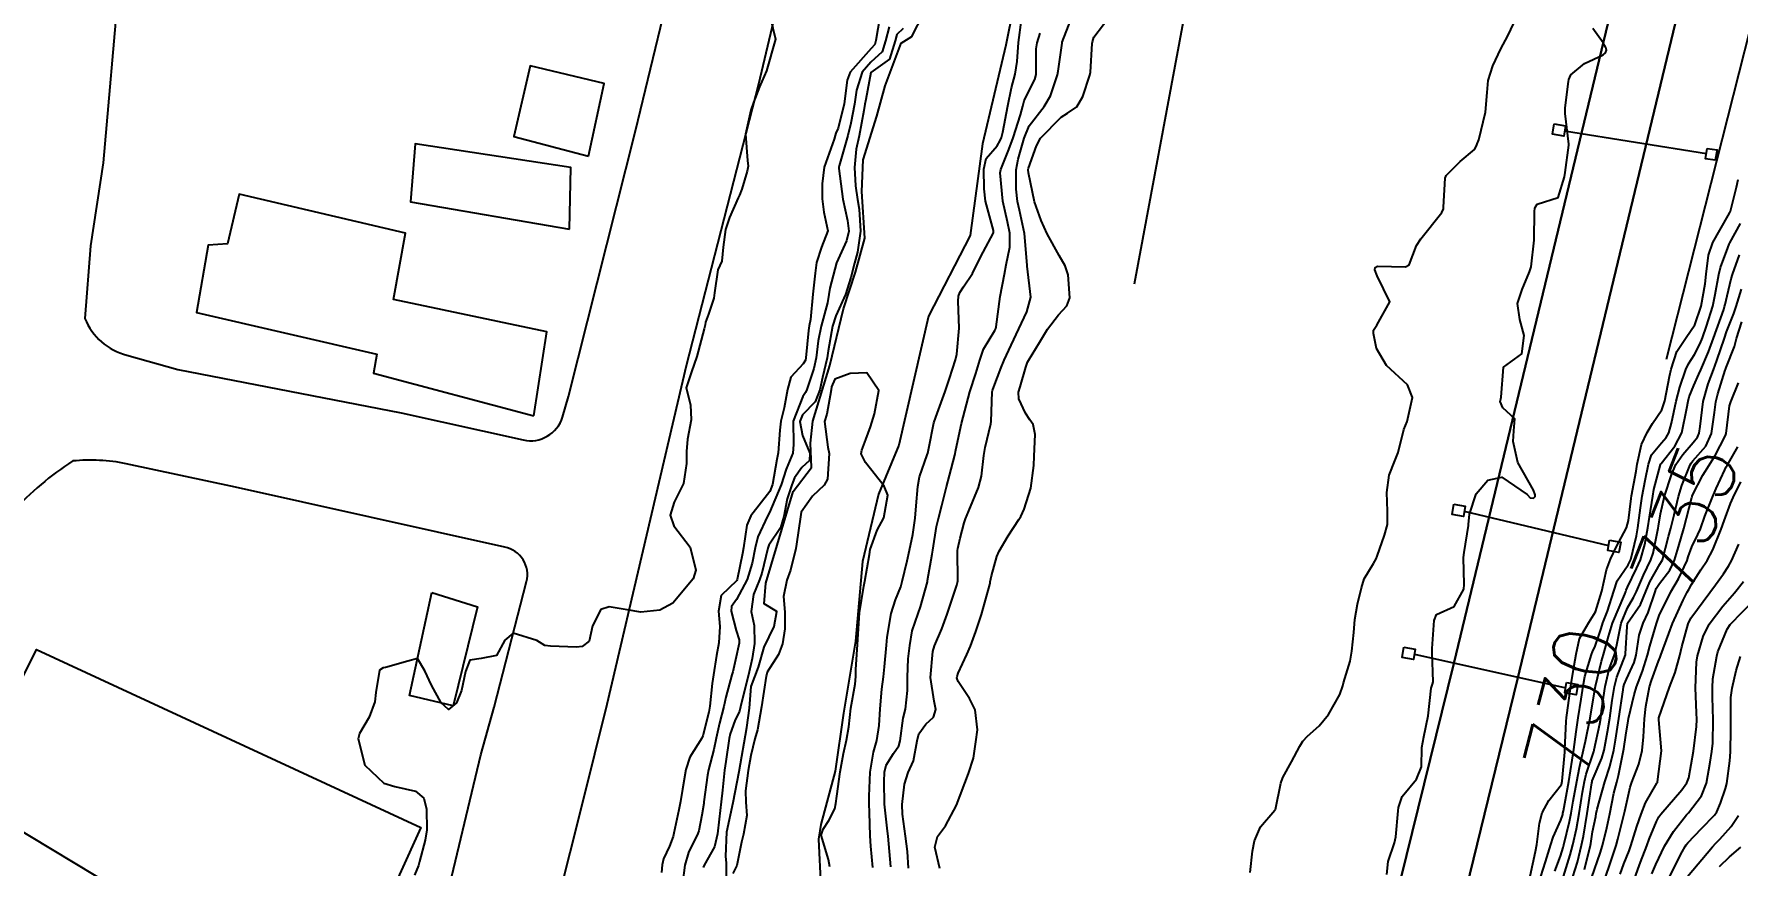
# Model space of a CAD drawing. Header units: metres. Extents: x 318500 to 325275, y 7408834 to 7428799.
# Drawn here: x 323416.3 to 323523.4, y 7419490.6 to 7419542.9 of the extents above; entities that cross this region are included whole.
import ezdxf
from ezdxf.enums import TextEntityAlignment as Align

# ---------------------------------------------------------------- set-up
doc = ezdxf.new("R2010")
doc.units = ezdxf.units.M
doc.header["$MEASUREMENT"] = 0
for name, color, linetype in [('Cotas', 45, 'Continuous'), ('Curvas de Nivel 1m', 11, 'Continuous'), ('Curvas de Nivel 5m', 15, 'Continuous'), ('Divisas', 45, 'Continuous'), ('Edificações', 30, 'Continuous'), ('Hidrografia', 140, 'Continuous'), ('Linha Férrea', 20, 'Continuous'), ('Pórticos', 45, 'Continuous'), ('Vias Primárias', 230, 'Continuous')]:
    doc.layers.add(name, color=color, linetype=linetype)
doc.styles.add('Style-STANDARD', font='STANDARD.shx')

msp = doc.modelspace()

# ---------------------------------------------------------------- linework, layer by layer
at = {"layer": 'Curvas de Nivel 1m', "flags": 128}
for points, elevation in [([(323462.42, 7419544.55), (323462.91, 7419542.54), (323462.34, 7419540.55), (323461.89, 7419539.54), (323461.51, 7419538.56), (323461.34, 7419538.08), (323461.02, 7419536.57), (323461.15, 7419534.91), (323461.18, 7419534.56), (323461.13, 7419534.24), (323460.79, 7419533.12), (323460.63, 7419532.73), (323460.55, 7419532.57), (323460, 7419531.34), (323459.75, 7419530.58), (323459.62, 7419529.46), (323459.52, 7419528.58), (323459.27, 7419528.04), (323459.06, 7419526.59), (323459.03, 7419526.26), (323458.68, 7419525.25), (323458.5, 7419524.76), (323458.47, 7419524.59), (323458.41, 7419524.33), (323457.96, 7419522.6), (323457.62, 7419521.62), (323457.29, 7419520.61), (323457.55, 7419519.55), (323457.59, 7419518.61), (323457.36, 7419517.39), (323457.3, 7419516.61), (323457.31, 7419515.86), (323457.12, 7419514.61), (323456.53, 7419513.42), (323456.28, 7419512.62), (323456.51, 7419511.94), (323457.54, 7419510.6), (323457.9, 7419509.16), (323457.72, 7419508.6), (323456.44, 7419507.07), (323455.64, 7419506.63), (323454.44, 7419506.51), (323453.57, 7419506.66), (323452.44, 7419506.84), (323451.93, 7419506.68), (323451.4, 7419505.66), (323451.18, 7419504.69), (323450.75, 7419504.35), (323450.4, 7419504.31), (323448.75, 7419504.38), (323448.41, 7419504.41), (323447.89, 7419504.74), (323446.41, 7419505.2), (323445.89, 7419504.76), (323445.37, 7419503.79), (323444.39, 7419503.6), (323443.69, 7419503.49), (323443.41, 7419502.79), (323443.16, 7419501.59), (323442.85, 7419500.8), (323442.35, 7419500.38), (323441.89, 7419500.81), (323441.27, 7419501.92), (323440.85, 7419502.83), (323440.39, 7419503.59), (323439.8, 7419503.43), (323438.38, 7419503.04), (323438.24, 7419503.01), (323438.02, 7419502.87), (323437.77, 7419501.46), (323437.72, 7419500.87), (323437.37, 7419499.9), (323436.76, 7419498.88), (323436.67, 7419498.54), (323437.08, 7419496.88), (323438.28, 7419495.75), (323438.97, 7419495.54), (323440.28, 7419495.25), (323440.8, 7419494.82), (323440.96, 7419494.13), (323440.98, 7419492.82), (323440.88, 7419492.18), (323440.53, 7419490.83), (323440.46, 7419490.58), (323440.21, 7419489.97)], 727), ([(323469.45, 7419543.94), (323469.21, 7419542.46), (323469.14, 7419542.22), (323468.91, 7419541.97), (323467.6, 7419540.48), (323467.4, 7419539.97), (323467.21, 7419538.48), (323466.84, 7419536.95), (323466.69, 7419536.63), (323466.65, 7419536.49), (323466.58, 7419536.25), (323465.97, 7419534.5), (323465.84, 7419533.45), (323465.83, 7419532.5), (323465.94, 7419531.67), (323466.2, 7419530.5), (323465.79, 7419529.46), (323465.48, 7419528.51), (323465.39, 7419527.84), (323465.25, 7419526.51), (323465.1, 7419524.92), (323465.02, 7419524.51), (323464.97, 7419524.22), (323464.81, 7419522.51), (323464.78, 7419522.37), (323464.64, 7419522.12), (323463.87, 7419521.29), (323463.66, 7419520.52), (323463.45, 7419519.37), (323463.23, 7419518.53), (323463.17, 7419517.96), (323463.07, 7419516.53), (323462.99, 7419516.11), (323462.71, 7419514.54), (323462.54, 7419514.09), (323461.34, 7419512.56), (323461.09, 7419511.99), (323460.89, 7419510.56), (323460.83, 7419510.21), (323460.5, 7419508.57), (323460.46, 7419508.5), (323459.48, 7419507.55), (323459.31, 7419506.58), (323459.4, 7419505.6), (323459.34, 7419504.58), (323459.19, 7419503.79), (323459, 7419502.58), (323458.93, 7419502.03), (323458.78, 7419500.59), (323458.72, 7419500.22), (323458.33, 7419498.73), (323458.29, 7419498.63), (323458.27, 7419498.59), (323457.52, 7419497.39), (323457.27, 7419496.61), (323457.06, 7419495.38), (323456.92, 7419494.61), (323456.82, 7419494.07), (323456.52, 7419492.62), (323456.46, 7419492.41), (323456.24, 7419491.79), (323455.86, 7419491), (323455.77, 7419490.63), (323455.73, 7419490.14)], 726), ([(323469.01, 7419490.45), (323468.89, 7419491.8), (323468.85, 7419492.45), (323468.81, 7419493.91), (323468.78, 7419494.45), (323468.78, 7419494.94), (323468.86, 7419496.45), (323469.06, 7419497.7), (323469.27, 7419498.45), (323469.41, 7419499.38), (323469.47, 7419500.44), (323469.59, 7419501.66), (323469.68, 7419502.44), (323469.75, 7419503.08), (323469.88, 7419504.44), (323469.92, 7419504.93), (323470.17, 7419506.43), (323470.45, 7419507.28), (323470.77, 7419508.11), (323470.86, 7419508.43), (323471.17, 7419509.74), (323471.32, 7419510.42), (323471.54, 7419511.39), (323471.69, 7419512.42), (323471.75, 7419513.19), (323471.85, 7419514.42), (323471.95, 7419515.02), (323472.44, 7419516.41), (323472.47, 7419516.51), (323472.58, 7419517.03), (323472.81, 7419518.2), (323472.85, 7419518.41), (323472.98, 7419518.78), (323473.57, 7419520.4), (323473.83, 7419521.2), (323474.22, 7419522.39), (323474.3, 7419522.74), (323474.45, 7419524.38), (323474.38, 7419526.07), (323474.4, 7419526.38), (323474.48, 7419526.61), (323474.71, 7419526.97), (323475.28, 7419527.81), (323475.56, 7419528.37), (323475.95, 7419529.16), (323476.61, 7419530.36), (323476.61, 7419530.51), (323476.11, 7419532.37), (323476.02, 7419533.14), (323475.99, 7419534.37), (323476.14, 7419535.05), (323476.83, 7419535.85), (323477.03, 7419536.17), (323477.1, 7419536.36), (323477.19, 7419536.7), (323477.5, 7419538.35), (323477.74, 7419539.48), (323477.97, 7419540.34), (323478.09, 7419541.15), (323478.17, 7419542.34), (323478.36, 7419543.77)], 724), ([(323471.27, 7419490.42), (323471.19, 7419491.47), (323471.08, 7419492.42), (323470.89, 7419493.81), (323470.87, 7419494.42), (323471.01, 7419495.7), (323471.25, 7419496.42), (323471.57, 7419497.16), (323471.8, 7419498.42), (323471.9, 7419498.85), (323472.35, 7419499.46), (323472.84, 7419499.91), (323472.97, 7419500.4), (323472.88, 7419500.92), (323472.65, 7419502.41), (323472.78, 7419504.03), (323472.89, 7419504.4), (323473.35, 7419505.47), (323473.7, 7419506.39), (323474.3, 7419508.22), (323474.34, 7419508.38), (323474.36, 7419508.49), (323474.35, 7419510.38), (323474.36, 7419510.52), (323474.5, 7419511.17), (323474.76, 7419512.13), (323474.84, 7419512.38), (323475.05, 7419512.89), (323475.66, 7419514.36), (323475.84, 7419515.07), (323475.99, 7419516.37), (323476.07, 7419516.87), (323476.44, 7419518.36), (323476.45, 7419518.51), (323476.52, 7419520.36), (323476.54, 7419520.45), (323476.62, 7419520.68), (323477.09, 7419521.9), (323477.27, 7419522.35), (323477.71, 7419523.3), (323478.2, 7419524.34), (323478.69, 7419525.39), (323478.96, 7419526.33), (323478.73, 7419528.27), (323478.72, 7419528.33), (323478.56, 7419530.33), (323478.23, 7419531.79), (323478.11, 7419532.34), (323478.02, 7419533.12), (323478.02, 7419534.34), (323478.15, 7419535.01), (323478.53, 7419536.33), (323478.85, 7419537.09), (323479.78, 7419538.32), (323480.19, 7419538.99), (323480.62, 7419540.3), (323480.66, 7419540.54), (323480.91, 7419542.3), (323480.92, 7419542.35), (323481.46, 7419543.77)], 726), ([(323473.23, 7419490.39), (323472.91, 7419491.73), (323473.09, 7419492.4), (323473.58, 7419493.07), (323474.28, 7419494.38), (323475.04, 7419496.37), (323475.34, 7419497.34), (323475.5, 7419498.36), (323475.59, 7419499.11), (323475.46, 7419500.36), (323475.09, 7419501.09), (323474.38, 7419502.16), (323474.31, 7419502.31), (323474.3, 7419502.38), (323474.31, 7419502.46), (323474.38, 7419502.67), (323474.93, 7419503.85), (323475.15, 7419504.37), (323475.49, 7419505.29), (323475.84, 7419506.36), (323476.37, 7419508.26), (323476.39, 7419508.35), (323476.4, 7419508.41), (323476.47, 7419508.8), (323476.81, 7419510.02), (323476.95, 7419510.35), (323477.52, 7419511.32), (323478.2, 7419512.33), (323478.32, 7419512.53), (323478.53, 7419512.99), (323478.96, 7419514.32), (323479.14, 7419515.74), (323479.17, 7419516.32), (323479.23, 7419517.68), (323479.09, 7419518.32), (323478.89, 7419518.61), (323478.61, 7419519.02), (323478.2, 7419519.92), (323478.18, 7419520.34), (323478.27, 7419520.69), (323478.64, 7419521.92), (323478.75, 7419522.23), (323478.8, 7419522.33), (323479.5, 7419523.48), (323480, 7419524.31), (323480.69, 7419525.21), (323481.21, 7419525.78), (323481.4, 7419526.29), (323481.3, 7419527.72), (323481.11, 7419528.3), (323480.74, 7419528.94), (323479.97, 7419530.31), (323479.59, 7419531.14), (323479.19, 7419532.32), (323478.81, 7419534.14), (323478.79, 7419534.33), (323478.79, 7419534.35), (323478.81, 7419534.43), (323479.31, 7419535.85), (323479.55, 7419536.32), (323480.85, 7419537.65), (323481.26, 7419537.89), (323481.84, 7419538.29), (323482.22, 7419538.94), (323482.66, 7419540.28), (323482.7, 7419540.48), (323482.81, 7419542.28), (323482.82, 7419542.38), (323482.92, 7419542.67), (323484.12, 7419544.26)], 727), ([(323492.73, 7419490.13), (323492.89, 7419491.48), (323493, 7419492.13), (323493.38, 7419493.01), (323494.28, 7419494.06), (323494.31, 7419494.08), (323494.32, 7419494.11), (323494.66, 7419495.75), (323494.79, 7419496.11), (323495.33, 7419497.09), (323495.86, 7419498.09), (323496.04, 7419498.39), (323496.34, 7419498.71), (323497.07, 7419499.36), (323497.67, 7419500.07), (323498.37, 7419501.33), (323498.56, 7419501.88), (323498.61, 7419502.06), (323499.03, 7419503.42), (323499.13, 7419504.05), (323499.25, 7419505.23), (323499.32, 7419506.05), (323499.48, 7419507.02), (323499.74, 7419508.05), (323499.91, 7419508.6), (323500.48, 7419509.58), (323500.65, 7419509.87), (323500.72, 7419510.04), (323501.18, 7419511.36), (323501.36, 7419512.03), (323501.37, 7419512.87), (323501.32, 7419514.03), (323501.47, 7419515.12), (323501.84, 7419516.02), (323502.03, 7419516.56), (323502.39, 7419518.01), (323502.6, 7419518.5), (323502.95, 7419520.01), (323502.63, 7419520.81), (323501.31, 7419522.03), (323500.67, 7419523.09), (323500.48, 7419524.04), (323500.49, 7419524.24), (323500.69, 7419524.56), (323501.51, 7419526.03), (323500.72, 7419527.67), (323500.57, 7419528.04), (323500.59, 7419528.19), (323500.73, 7419528.28), (323502.51, 7419528.24), (323502.74, 7419528.35), (323503.19, 7419529.57), (323503.46, 7419530), (323504.78, 7419531.64), (323504.88, 7419531.88), (323504.89, 7419531.98), (323504.99, 7419533.8), (323505.05, 7419533.98), (323505.94, 7419534.85), (323506.83, 7419535.61), (323506.97, 7419535.83), (323507.01, 7419535.96), (323507.1, 7419536.21), (323507.52, 7419537.95), (323507.64, 7419539.19), (323507.7, 7419539.95), (323507.98, 7419540.87), (323508.49, 7419541.94), (323508.93, 7419542.75), (323509.48, 7419543.92)], 728), ([(323470.92, 7419543.21), (323470.52, 7419542.84), (323470.42, 7419542.44), (323470.07, 7419541.28), (323468.89, 7419540.46), (323468.57, 7419538.76), (323468.52, 7419538.47), (323468.45, 7419538.07), (323468.15, 7419536.47), (323467.98, 7419535.62), (323467.86, 7419534.47), (323467.93, 7419533.33), (323468.06, 7419532.47), (323468.16, 7419531.86), (323468.25, 7419530.47), (323468.05, 7419529.16), (323467.86, 7419528.47), (323467.64, 7419527.55), (323467.31, 7419526.48), (323466.69, 7419525.15), (323466.48, 7419524.49), (323466.21, 7419522.94), (323466.14, 7419522.5), (323465.86, 7419521.27), (323465.68, 7419520.5), (323465.39, 7419519.73), (323464.6, 7419518.93), (323464.44, 7419518.51), (323464.59, 7419517.63), (323465.05, 7419516.51), (323465.03, 7419516.04), (323464.56, 7419515.62), (323464.09, 7419514.97), (323463.92, 7419514.52), (323463.64, 7419513.63), (323463.42, 7419512.53), (323463.22, 7419511.81), (323462.49, 7419510.72), (323462.43, 7419510.61), (323462.41, 7419510.54), (323462.04, 7419508.97), (323461.9, 7419508.55), (323461.51, 7419507.62), (323461.38, 7419506.56), (323461.55, 7419505.68), (323461.58, 7419504.55), (323461.44, 7419503.6), (323461.21, 7419502.56), (323460.8, 7419501), (323460.7, 7419500.56), (323460.63, 7419500.29), (323460.35, 7419499.67), (323460.05, 7419498.86), (323459.99, 7419498.57), (323459.77, 7419497.12), (323459.69, 7419496.58), (323459.56, 7419495.31), (323459.49, 7419494.58), (323459.36, 7419493.49), (323459.26, 7419492.58), (323459.07, 7419491.75), (323458.42, 7419490.59), (323458.35, 7419490.45)], 724), ([(323501.33, 7419490.02), (323501.42, 7419490.83), (323501.81, 7419492.01), (323501.89, 7419492.38), (323502.04, 7419494.01), (323502.06, 7419494.23), (323502.29, 7419494.91), (323503.19, 7419496), (323503.51, 7419496.79), (323503.53, 7419497.99), (323503.65, 7419498.68), (323503.92, 7419499.99), (323504.12, 7419501.73), (323504.2, 7419501.98), (323504.23, 7419502.13), (323504.17, 7419503.98), (323504.17, 7419504.23), (323504.3, 7419505.98), (323504.44, 7419506.37), (323505.56, 7419506.86), (323506.16, 7419507.96), (323506.18, 7419508.25), (323506.15, 7419509.96), (323506.19, 7419510.27), (323506.46, 7419511.96), (323506.46, 7419512.02), (323506.53, 7419512.68), (323506.94, 7419513.95), (323507.67, 7419514.82), (323508.56, 7419515.01), (323510.14, 7419513.91), (323510.34, 7419513.7), (323510.54, 7419513.68), (323510.66, 7419513.78), (323510.66, 7419513.9), (323510.54, 7419514.18), (323509.57, 7419515.92), (323509.26, 7419517.25), (323509.31, 7419517.92), (323509.37, 7419518.68), (323508.61, 7419519.37), (323508.45, 7419519.77), (323508.5, 7419519.93), (323508.52, 7419520.03), (323508.65, 7419521.93), (323509.81, 7419522.76), (323509.96, 7419523.91), (323509.68, 7419524.91), (323509.55, 7419525.92), (323509.83, 7419526.8), (323510.3, 7419527.91), (323510.4, 7419528.24), (323510.58, 7419529.9), (323510.61, 7419531.73), (323510.64, 7419531.9), (323510.67, 7419532.01), (323510.78, 7419532.18), (323512.1, 7419532.58), (323512.5, 7419533.88), (323512.54, 7419534.16), (323512.77, 7419535.88), (323512.77, 7419535.95), (323512.53, 7419537.88), (323512.53, 7419538.22), (323512.74, 7419539.88), (323512.76, 7419540.01), (323512.9, 7419540.31), (323513.75, 7419541.02), (323514.92, 7419541.56), (323515.08, 7419541.68), (323515.13, 7419541.85), (323515.1, 7419542.02), (323514.92, 7419542.31), (323514.28, 7419543.21)], 729), ([(323511.01, 7419489.89), (323511.3, 7419490.82), (323511.63, 7419491.89), (323511.78, 7419492.36), (323512.27, 7419493.44), (323512.38, 7419493.78), (323512.4, 7419493.88), (323512.43, 7419494.02), (323512.77, 7419495.87), (323512.98, 7419497.21), (323513.08, 7419497.87), (323513.22, 7419498.99), (323513.36, 7419499.87), (323513.55, 7419501.04), (323513.66, 7419501.86), (323513.78, 7419502.47), (323514.19, 7419503.85), (323514.25, 7419504.01), (323514.42, 7419504.38), (323514.8, 7419505.48), (323514.91, 7419505.84), (323515.19, 7419506.58), (323515.59, 7419507.83), (323515.81, 7419508.49), (323516.49, 7419509.49), (323516.61, 7419509.7), (323516.66, 7419509.82), (323517.02, 7419511.31), (323517.11, 7419511.81), (323517.27, 7419513.08), (323517.37, 7419513.81), (323517.56, 7419514.8), (323517.77, 7419515.81), (323517.97, 7419516.41), (323518.59, 7419517.17), (323518.89, 7419517.5), (323519.06, 7419517.79), (323519.21, 7419518.4), (323519.51, 7419519.79), (323519.75, 7419520.67), (323520.13, 7419521.78), (323520.29, 7419522.14), (323520.66, 7419522.71), (323521.03, 7419523.4), (323521.17, 7419523.76), (323521.43, 7419524.5), (323521.81, 7419525.75), (323521.97, 7419526.49), (323522.2, 7419527.75), (323522.3, 7419528.18), (323522.76, 7419529.42), (323522.85, 7419529.65), (323522.88, 7419529.74), (323523.55, 7419530.96)], 731), ([(323511.89, 7419490.22), (323512.24, 7419491.17), (323512.42, 7419491.71), (323512.46, 7419491.88), (323512.81, 7419493.34), (323512.91, 7419493.87), (323513.04, 7419494.62), (323513.26, 7419495.87), (323513.43, 7419496.75), (323513.69, 7419497.86), (323513.81, 7419498.39), (323514.1, 7419499.85), (323514.38, 7419501.51), (323514.44, 7419501.85), (323514.82, 7419503.43), (323514.95, 7419503.84), (323515.27, 7419504.99), (323515.52, 7419505.83), (323516.29, 7419507.65), (323516.35, 7419507.82), (323516.38, 7419507.9), (323516.46, 7419508.08), (323517.03, 7419509.26), (323517.27, 7419509.81), (323517.54, 7419510.77), (323517.74, 7419511.81), (323517.84, 7419512.49), (323518.04, 7419513.81), (323518.12, 7419514.23), (323518.53, 7419515.8), (323518.54, 7419515.83), (323518.57, 7419515.87), (323519.42, 7419516.96), (323519.88, 7419517.78), (323520.19, 7419519.35), (323520.26, 7419519.78), (323520.34, 7419520.06), (323520.63, 7419520.76), (323520.94, 7419521.47), (323521.06, 7419521.76), (323521.54, 7419522.88), (323521.87, 7419523.75), (323522.5, 7419525.54), (323522.56, 7419525.74), (323522.59, 7419525.86), (323522.71, 7419526.4), (323522.98, 7419527.48), (323523.05, 7419527.74), (323523.5, 7419528.98)], 732), ([(323512.43, 7419489.88), (323512.86, 7419491.25), (323513.02, 7419491.87), (323513.24, 7419492.89), (323513.41, 7419493.86), (323513.63, 7419495.2), (323513.75, 7419495.86), (323513.85, 7419496.32), (323514.33, 7419497.75), (323514.35, 7419497.83), (323514.36, 7419497.85), (323514.71, 7419499.49), (323514.77, 7419499.84), (323514.83, 7419500.31), (323515.05, 7419501.84), (323515.31, 7419502.92), (323515.63, 7419503.83), (323515.79, 7419504.46), (323516.05, 7419505.83), (323516.45, 7419506.79), (323516.83, 7419507.44), (323517.01, 7419507.81), (323517.45, 7419508.83), (323517.92, 7419509.81), (323518.07, 7419510.23), (323518.38, 7419511.8), (323518.4, 7419511.92), (323518.53, 7419512.69), (323518.78, 7419513.8), (323519.21, 7419515.14), (323519.5, 7419515.79), (323519.94, 7419516.42), (323520.59, 7419517.19), (323520.85, 7419517.51), (323520.96, 7419517.76), (323521.02, 7419518.18), (323521.21, 7419519.76), (323521.53, 7419520.87), (323521.85, 7419521.75), (323522.06, 7419522.34), (323522.55, 7419523.74), (323522.68, 7419524.14), (323523.13, 7419525.3), (323523.29, 7419525.73), (323523.62, 7419526.83)], 733), ([(323513.01, 7419489.87), (323513.31, 7419490.79), (323513.57, 7419491.86), (323513.69, 7419492.43), (323513.92, 7419493.86), (323514.22, 7419495.77), (323514.23, 7419495.85), (323514.24, 7419495.91), (323514.3, 7419496.06), (323514.84, 7419497.33), (323514.99, 7419497.84), (323515.2, 7419498.98), (323515.34, 7419499.84), (323515.5, 7419500.96), (323515.63, 7419501.83), (323515.79, 7419502.43), (323516.32, 7419503.82), (323516.33, 7419503.9), (323516.44, 7419505.62), (323516.45, 7419505.81), (323517.27, 7419507), (323517.61, 7419507.81), (323517.86, 7419508.41), (323518.49, 7419509.52), (323518.6, 7419509.69), (323518.65, 7419509.8), (323519.03, 7419511.28), (323519.17, 7419511.79), (323519.38, 7419512.64), (323519.65, 7419513.78), (323519.86, 7419514.47), (323520.39, 7419515.77), (323520.46, 7419515.89), (323520.57, 7419516.02), (323521.38, 7419516.96), (323521.73, 7419517.75), (323521.92, 7419519.06), (323522.01, 7419519.75), (323522.14, 7419520.24), (323522.59, 7419521.74), (323522.61, 7419521.78), (323522.65, 7419521.89), (323523.18, 7419523.23), (323523.3, 7419523.73), (323523.64, 7419524.78)], 734), ([(323466.32, 7419490.49), (323466.23, 7419490.96), (323465.77, 7419492.49), (323465.89, 7419492.86), (323466.26, 7419493.4), (323466.62, 7419494.14), (323466.69, 7419494.48), (323466.76, 7419494.95), (323466.96, 7419496.48), (323467.17, 7419497.63), (323467.37, 7419498.47), (323467.5, 7419499.31), (323467.64, 7419500.47), (323467.9, 7419501.99), (323467.95, 7419502.47), (323467.94, 7419502.91), (323468.06, 7419504.47), (323468.08, 7419504.8), (323468.18, 7419506.46), (323468.46, 7419508.14), (323468.51, 7419508.46), (323468.8, 7419510.14), (323468.86, 7419510.45), (323469.3, 7419511.66), (323469.7, 7419512.44), (323469.96, 7419513.87), (323469.74, 7419514.44), (323468.56, 7419515.92), (323468.29, 7419516.46), (323468.32, 7419516.71), (323468.58, 7419517.38), (323468.88, 7419518.17), (323468.95, 7419518.45), (323469.13, 7419518.98), (323469.39, 7419520.45), (323468.64, 7419521.56), (323467.59, 7419521.53), (323466.63, 7419521.16), (323466.43, 7419520.68), (323466.4, 7419520.49), (323466.13, 7419518.97), (323465.99, 7419518.5), (323466.19, 7419516.88), (323466.27, 7419516.49), (323466.16, 7419514.88), (323465.97, 7419514.5), (323465.22, 7419513.81), (323464.52, 7419512.81), (323464.48, 7419512.51), (323464.22, 7419510.79), (323464.17, 7419510.51), (323463.84, 7419509.15), (323463.61, 7419508.52), (323463.41, 7419507.49), (323463.48, 7419506.52), (323463.48, 7419505.47), (323463.35, 7419504.53), (323463.08, 7419503.84), (323462.38, 7419502.73), (323462.33, 7419502.54), (323462.32, 7419502.49), (323462.02, 7419500.55), (323461.76, 7419499.12), (323461.61, 7419498.55), (323461.36, 7419497.5), (323461.18, 7419496.56), (323461.01, 7419495.28), (323461.04, 7419494.56), (323461.1, 7419493.73), (323460.88, 7419492.56), (323460.77, 7419492.04), (323460.47, 7419490.57), (323460.21, 7419490.07)], 723), ([(323514.22, 7419489.85), (323514.74, 7419491.35), (323514.89, 7419491.84), (323515.16, 7419492.94), (323515.35, 7419493.83), (323515.6, 7419495.13), (323515.78, 7419495.83), (323515.89, 7419496.24), (323516.21, 7419497.82), (323516.23, 7419497.92), (323516.34, 7419498.78), (323516.5, 7419499.68), (323516.52, 7419499.82), (323516.88, 7419501.31), (323517.03, 7419501.81), (323517.4, 7419502.8), (323517.72, 7419503.81), (323517.85, 7419504.38), (323518.27, 7419505.8), (323518.31, 7419505.93), (323518.45, 7419506.31), (323519.17, 7419507.79), (323519.66, 7419508.6), (323520.2, 7419509.77), (323520.27, 7419510), (323520.5, 7419510.62), (323520.88, 7419511.4), (323521.04, 7419511.76), (323521.32, 7419512.55), (323521.79, 7419513.75), (323522.02, 7419514.28), (323522.57, 7419515.47), (323522.65, 7419515.65), (323522.71, 7419515.74), (323523.4, 7419516.92)], 736), ([(323515.08, 7419489.84), (323515.37, 7419490.7), (323515.74, 7419491.83), (323515.85, 7419492.23), (323516.24, 7419493.82), (323516.28, 7419494), (323516.62, 7419495.5), (323516.73, 7419495.82), (323517.17, 7419496.96), (323517.37, 7419497.81), (323517.47, 7419498.68), (323517.52, 7419499.81), (323517.61, 7419500.57), (323517.84, 7419501.81), (323517.97, 7419502.22), (323518.4, 7419503.44), (323518.51, 7419503.69), (323518.55, 7419503.8), (323519.05, 7419505.17), (323519.28, 7419505.79), (323519.95, 7419507.27), (323520.21, 7419507.77), (323520.3, 7419507.94), (323520.47, 7419508.25), (323521.07, 7419509.17), (323521.46, 7419509.76), (323521.82, 7419510.43), (323522.34, 7419511.74), (323522.53, 7419512.26), (323522.93, 7419513.34), (323523.1, 7419513.73), (323523.58, 7419514.7)], 737), ([(323516, 7419490.04), (323516.23, 7419490.69), (323516.55, 7419491.51), (323516.66, 7419491.82), (323517.05, 7419493.03), (323517.31, 7419493.81), (323517.58, 7419494.52), (323518.3, 7419495.75), (323518.33, 7419495.8), (323518.35, 7419495.85), (323518.6, 7419497.8), (323518.43, 7419499.73), (323518.42, 7419499.8), (323518.43, 7419499.87), (323519.09, 7419501.79), (323519.46, 7419502.72), (323519.74, 7419503.78), (323519.86, 7419504.33), (323520.27, 7419505.77), (323520.44, 7419506.14), (323521.64, 7419507.75), (323521.99, 7419508.23), (323522.48, 7419508.93), (323522.81, 7419509.41), (323523, 7419509.73), (323523.45, 7419510.78)], 738), ([(323516.91, 7419489.81), (323517.27, 7419490.78), (323517.66, 7419491.81), (323517.82, 7419492.24), (323518.27, 7419493.34), (323518.43, 7419493.65), (323518.54, 7419493.8), (323519.87, 7419495.34), (323520.19, 7419495.77), (323520.31, 7419496.1), (323520.61, 7419497.77), (323520.79, 7419499.33), (323520.81, 7419499.76), (323520.79, 7419500.19), (323520.73, 7419501.76), (323520.8, 7419503.37), (323520.86, 7419503.76), (323521.21, 7419504.98), (323521.58, 7419505.75), (323522.45, 7419506.89), (323523.19, 7419507.73), (323523.75, 7419508.45)], 739), ([(323519.05, 7419489.79), (323519.9, 7419491.43), (323520.08, 7419491.77), (323520.14, 7419491.88), (323520.25, 7419492.01), (323521.11, 7419492.91), (323521.92, 7419493.75), (323522.07, 7419493.96), (323522.29, 7419494.49), (323522.62, 7419495.42), (323522.7, 7419495.74), (323522.89, 7419497.17), (323522.93, 7419497.73), (323522.95, 7419499.13), (323522.94, 7419499.73), (323522.96, 7419501.15), (323523.03, 7419501.73), (323523.29, 7419502.84), (323523.55, 7419503.73)], 741), ([(323520.23, 7419489.89), (323521.79, 7419491.75), (323522.01, 7419491.99), (323522.26, 7419492.24), (323522.98, 7419493.03), (323523.44, 7419493.73)], 742), ([(323522.24, 7419490.51), (323522.86, 7419491.12), (323523.58, 7419491.73)], 743)]:
    msp.add_lwpolyline(points, dxfattribs=dict(at, elevation=elevation))
at = {"layer": 'Curvas de Nivel 5m', "flags": 128}
for points, elevation in [([(323470.05, 7419543.33), (323469.82, 7419542.45), (323469.61, 7419541.75), (323468.9, 7419541.11), (323468.34, 7419540.47), (323468, 7419539.35), (323467.86, 7419538.47), (323467.63, 7419537.27), (323467.44, 7419536.48), (323466.9, 7419534.58), (323466.89, 7419534.49), (323466.89, 7419534.41), (323467.13, 7419532.48), (323467.43, 7419531.14), (323467.5, 7419530.48), (323467.37, 7419529.86), (323466.73, 7419528.49), (323466.31, 7419526.89), (323466.25, 7419526.5), (323466.16, 7419525.96), (323465.77, 7419524.5), (323465.59, 7419523.57), (323465.46, 7419522.5), (323465.31, 7419521.83), (323464.88, 7419520.51), (323464.79, 7419520.33), (323464.62, 7419520.07), (323464.01, 7419518.52), (323464.04, 7419517.06), (323463.99, 7419516.52), (323463.58, 7419515.5), (323463.25, 7419514.53), (323462.52, 7419512.78), (323462.39, 7419512.54), (323461.8, 7419511.25), (323461.63, 7419510.55), (323461.44, 7419509.59), (323461.12, 7419508.56), (323460.45, 7419507.31), (323460.14, 7419506.87), (323460.11, 7419506.57), (323460.42, 7419505.35), (323460.61, 7419504.77), (323460.62, 7419504.57), (323460.39, 7419503.52), (323460.21, 7419502.75), (323460.16, 7419502.57), (323459.78, 7419501.16), (323459.65, 7419500.58), (323459.39, 7419499.53), (323459.17, 7419498.58), (323459.02, 7419497.88), (323458.68, 7419496.59), (323458.62, 7419496.26), (323458.4, 7419494.59), (323458.39, 7419494.48), (323458.27, 7419493.74), (323458.08, 7419492.76), (323458.02, 7419492.59), (323457.43, 7419491.4), (323457.21, 7419490.61), (323457.06, 7419489.46)], 725), ([(323470.15, 7419490.5), (323469.99, 7419492.43), (323469.95, 7419492.74), (323469.75, 7419494.44), (323469.73, 7419495.87), (323469.76, 7419496.44), (323469.86, 7419496.88), (323470.32, 7419497.62), (323470.65, 7419498.1), (323470.73, 7419498.43), (323470.92, 7419499.85), (323471.07, 7419500.42), (323471.2, 7419501.59), (323471.19, 7419502.42), (323471.24, 7419503.58), (323471.34, 7419504.42), (323471.5, 7419505.34), (323471.86, 7419506.42), (323472.01, 7419506.85), (323472.45, 7419508.41), (323472.46, 7419508.5), (323472.74, 7419510.15), (323472.78, 7419510.41), (323473.02, 7419511.89), (323473.14, 7419512.4), (323473.35, 7419513.22), (323473.64, 7419514.39), (323473.84, 7419515.1), (323474.17, 7419516.39), (323474.24, 7419516.72), (323474.6, 7419518.38), (323475.02, 7419519.97), (323475.12, 7419520.37), (323475.49, 7419521.52), (323475.75, 7419522.37), (323475.98, 7419523.05), (323476.68, 7419524.22), (323476.73, 7419524.31), (323476.75, 7419524.36), (323476.78, 7419524.46), (323477.03, 7419526.36), (323477.3, 7419527.77), (323477.41, 7419528.35), (323477.62, 7419529.47), (323477.63, 7419530.35), (323477.48, 7419531.06), (323477.2, 7419532.35), (323477.02, 7419534.15), (323477.06, 7419534.36), (323477.57, 7419535.61), (323477.83, 7419536.35), (323478.31, 7419537.79), (323478.45, 7419538.34), (323478.54, 7419538.66), (323478.88, 7419539.41), (323479.2, 7419540.01), (323479.28, 7419540.32), (323479.29, 7419541.95), (323479.34, 7419542.32), (323479.53, 7419542.92)], 725), ([(323510.33, 7419489.9), (323510.68, 7419491.46), (323510.76, 7419491.89), (323510.92, 7419493.24), (323511.1, 7419493.89), (323511.5, 7419494.67), (323512.3, 7419495.68), (323512.35, 7419495.88), (323512.51, 7419497.7), (323512.52, 7419497.88), (323512.6, 7419499.64), (323512.62, 7419499.88), (323512.67, 7419500.19), (323512.9, 7419501.87), (323513.11, 7419503.16), (323513.23, 7419503.87), (323513.44, 7419504.85), (323514.02, 7419505.86), (323514.45, 7419506.54), (323514.84, 7419507.84), (323515.14, 7419509.18), (323515.38, 7419509.84), (323515.74, 7419510.59), (323516.4, 7419511.82), (323516.52, 7419512.27), (323516.69, 7419513.67), (323516.71, 7419513.82), (323517, 7419515.38), (323517.06, 7419515.82), (323517.34, 7419517.06), (323517.69, 7419517.81), (323518.03, 7419518.38), (323518.61, 7419519.24), (323518.8, 7419519.8), (323519.09, 7419521.34), (323519.19, 7419521.79), (323519.55, 7419522.9), (323520.15, 7419523.78), (323520.69, 7419524.58), (323521.08, 7419525.76), (323521.33, 7419527.16), (323521.39, 7419527.76), (323521.54, 7419528.96), (323521.81, 7419529.75), (323522.78, 7419531.46), (323522.88, 7419531.64), (323522.93, 7419531.74), (323523.31, 7419533.23), (323523.41, 7419533.73)], 730), ([(323513.76, 7419490.33), (323514.12, 7419491.85), (323514.14, 7419491.96), (323514.26, 7419492.7), (323514.46, 7419493.67), (323514.49, 7419493.85), (323514.55, 7419494.12), (323515.04, 7419495.84), (323515.35, 7419496.8), (323515.6, 7419497.83), (323515.71, 7419498.46), (323515.91, 7419499.83), (323516.18, 7419501.63), (323516.21, 7419501.82), (323516.25, 7419501.96), (323516.39, 7419502.29), (323516.87, 7419503.35), (323517, 7419503.81), (323517.18, 7419505.06), (323517.43, 7419505.81), (323517.76, 7419506.49), (323518.19, 7419507.8), (323518.26, 7419508), (323518.47, 7419508.31), (323519.11, 7419509.16), (323519.41, 7419509.79), (323519.66, 7419510.63), (323519.99, 7419511.78), (323520.49, 7419513.72), (323520.51, 7419513.77), (323520.51, 7419513.8), (323520.54, 7419513.86), (323521.19, 7419515.13), (323521.58, 7419515.75), (323521.97, 7419516.36), (323522.6, 7419517.59), (323522.64, 7419517.69), (323522.66, 7419517.74), (323522.87, 7419519.49), (323522.94, 7419519.74), (323523.43, 7419520.94)], 735), ([(323517.98, 7419490.05), (323518.24, 7419490.65), (323518.79, 7419491.79), (323519.34, 7419492.71), (323520.16, 7419493.77), (323520.28, 7419493.9), (323521.1, 7419494.96), (323521.42, 7419495.75), (323521.66, 7419497.08), (323521.76, 7419497.75), (323521.81, 7419498.28), (323521.83, 7419499.75), (323521.8, 7419501.17), (323521.79, 7419501.75), (323521.82, 7419502.31), (323522.07, 7419503.75), (323522.14, 7419504.01), (323522.43, 7419504.74), (323522.72, 7419505.45), (323522.9, 7419505.74), (323524.46, 7419507.33)], 740)]:
    msp.add_lwpolyline(points, dxfattribs=dict(at, elevation=elevation))
at = {"layer": 'Divisas'}
for points in [[(323513.83, 7419620.4), (323508.8, 7419611.38), (323494.5, 7419580.18), (323491.6, 7419560.2), (323485.45, 7419527.14)], [(323518.9, 7419522.42), (323524.52, 7419544.56), (323527.6, 7419556.95), (323531.86, 7419555.89), (323534.2, 7419565.98), (323529.39, 7419567.15), (323534.45, 7419586.64), (323539.25, 7419605.62)]]:
    msp.add_lwpolyline(points, dxfattribs=at)
at = {"layer": 'Edificações'}
for points in [[(323451.14, 7419535.2), (323452.13, 7419539.75), (323447.48, 7419540.87), (323446.45, 7419536.42), (323451.14, 7419535.2)], [(323449.96, 7419530.59), (323450.03, 7419534.47), (323440.25, 7419535.96), (323439.95, 7419532.31), (323449.96, 7419530.59)], [(323447.71, 7419518.86), (323448.53, 7419524.15), (323438.9, 7419526.17), (323439.65, 7419530.34), (323429.19, 7419532.8), (323428.45, 7419529.67), (323427.25, 7419529.6), (323426.51, 7419525.35), (323437.85, 7419522.74), (323437.63, 7419521.54), (323447.71, 7419518.86)], [(323441.29, 7419507.74), (323444.18, 7419506.85), (323442.64, 7419500.63), (323439.89, 7419501.28), (323441.29, 7419507.74)], [(323433.69, 7419466.17), (323422.48, 7419474.54), (323428.53, 7419484.87), (323411.84, 7419494.94), (323416.44, 7419504.16), (323440.61, 7419492.96), (323436.68, 7419484.34), (323438.74, 7419483.01), (323437.48, 7419479.21), (323435.8, 7419479.97), (323433.04, 7419474.5), (323435.6, 7419473.66), (323433.69, 7419466.17)]]:
    msp.add_lwpolyline(points, close=True, dxfattribs=at)
at = {"layer": 'Hidrografia'}
for points in [[(323478.31, 7419546.77), (323477.37, 7419542.17), (323475.91, 7419535.96), (323475.14, 7419530.21), (323472.52, 7419525.12), (323470.65, 7419517.01), (323469.38, 7419513.93), (323468.36, 7419509.7), (323467.92, 7419504.69), (323467.18, 7419500.16), (323466.65, 7419496.52), (323465.76, 7419493.16), (323465.6, 7419492.24), (323465.76, 7419489.21)], [(323459.82, 7419489.79), (323459.82, 7419490.75), (323459.78, 7419491.15), (323459.85, 7419492.69), (323460.25, 7419494.54), (323460.61, 7419496.49), (323461.1, 7419499.25), (323461.26, 7419500.48), (323461.38, 7419501.84), (323461.84, 7419503.06), (323462.19, 7419504.32), (323462.81, 7419505.62), (323462.98, 7419506.56), (323462.18, 7419507.03), (323462.29, 7419508.34), (323464.02, 7419514.1), (323465.17, 7419515.62), (323465.11, 7419517.14), (323465.25, 7419518.52), (323466.31, 7419522.02), (323467.17, 7419525.59), (323467.93, 7419527.89), (323468.52, 7419530.03), (323468.32, 7419532.97), (323468.41, 7419534.96), (323469.26, 7419537.7), (323469.79, 7419539.61), (323470.79, 7419542.3), (323471.47, 7419542.71), (323472.2, 7419544.15)]]:
    msp.add_lwpolyline(points, dxfattribs=at)
at = {"layer": 'Linha Férrea'}
for points in [[(323843.71, 7420529.86, -0.339852), (323771.4, 7420065.59), (323704.49, 7420002.47, 0.137972), (323573.12, 7419776.14), (323569.02, 7419760.26, 0.009911), (323565.27, 7419744.04), (323557.57, 7419705.29), (323544.41, 7419647.35), (323509.55, 7419502.3), (323475.42, 7419363.32), (323454.17, 7419264.77, -0.048865), (323374.49, 7419022.07), (323336.22, 7418936.84), (323318.17, 7418898.23), (323303.7, 7418864.83, 0.016709)], [(323303.7, 7418864.83), (323318.17, 7418898.23), (323336.22, 7418936.84), (323374.49, 7419022.07, 0.048865), (323454.17, 7419264.77), (323475.42, 7419363.32), (323509.55, 7419502.3), (323544.41, 7419647.35), (323557.57, 7419705.29), (323565.27, 7419744.04, -0.009911), (323569.02, 7419760.26), (323573.12, 7419776.14, -0.137972), (323704.49, 7420002.47), (323771.4, 7420065.59, 0.339852), (323843.71, 7420529.86, 0.104587)], [(323840.15, 7420527.89, -0.339824), (323768.6, 7420068.54), (323704.14, 7420007.76, 0.140169), (323569.28, 7419777.13), (323565.15, 7419761.39, -0.000234), (323561.23, 7419744.64), (323553.45, 7419705.87), (323540.36, 7419648.04), (323505.53, 7419503.28), (323471.39, 7419364.25), (323450.12, 7419265.65, -0.047372), (323375.49, 7419034.63), (323347.08, 7418970.2), (323316.21, 7418903.38), (323295.96, 7418857.36)], [(323295.96, 7418857.36), (323316.21, 7418903.38), (323347.08, 7418970.2), (323375.49, 7419034.63, 0.047372), (323450.12, 7419265.65), (323471.39, 7419364.25), (323505.53, 7419503.28), (323540.36, 7419648.04), (323553.45, 7419705.87), (323561.23, 7419744.64, 0.000234), (323565.15, 7419761.39), (323569.28, 7419777.13, -0.140169), (323704.14, 7420007.76), (323768.6, 7420068.54, 0.339824), (323840.15, 7420527.89, 0.098634)]]:
    msp.add_lwpolyline(points, format="xyb", dxfattribs=at)
at = {"layer": 'Pórticos'}
for points in [[(323511.85, 7419537.22), (323512.55, 7419537.1), (323512.45, 7419536.45), (323511.74, 7419536.57)], [(323521.46, 7419535.68), (323522.09, 7419535.58), (323521.97, 7419534.93), (323521.36, 7419535.03)], [(323505.54, 7419513.3), (323506.25, 7419513.18), (323506.14, 7419512.53), (323505.43, 7419512.65)], [(323515.32, 7419511.04), (323516.03, 7419510.92), (323515.92, 7419510.27), (323515.22, 7419510.39)], [(323502.4, 7419504.31), (323503.11, 7419504.19), (323503, 7419503.54), (323502.3, 7419503.66)], [(323512.63, 7419502.08), (323513.34, 7419501.96), (323513.23, 7419501.31), (323512.52, 7419501.43)]]:
    msp.add_lwpolyline(points, close=True, dxfattribs=at)
for points in [[(323512.5, 7419536.78), (323521.41, 7419535.36)], [(323506.19, 7419512.86), (323515.27, 7419510.71)], [(323503.06, 7419503.86), (323512.58, 7419501.75)]]:
    msp.add_lwpolyline(points, dxfattribs=at)
at = {"layer": 'Vias Primárias'}
for points in [[(323415.83, 7419583.3), (323419.05, 7419572.75), (323421.03, 7419562.09), (323421.35, 7419557.37), (323421.62, 7419546.02), (323420.65, 7419534.77), (323419.85, 7419529.55), (323419.49, 7419524.99, 0.238184), (323422.13, 7419522.67), (323425.33, 7419521.77), (323439.38, 7419519.04), (323447.04, 7419517.34, 0.392019), (323449.51, 7419518.78), (323449.89, 7419520.08), (323454.11, 7419536.78), (323456.93, 7419548.51), (323462.14, 7419572.41), (323463.2, 7419579.6, 0.075507), (323463.15, 7419593.44, 0), (323461.93, 7419601.3, 0.173993), (323443.83, 7419629.61, 0.279998), (323404.32, 7419640.18, 0.277838)], [(323934.92, 7420316.78, 0), (323936.24, 7420308.85)], [(323715.64, 7420145.55, 0), (323709.04, 7420132.94)], [(323939.28, 7420278.62, 0), (323933.27, 7420270.92)], [(323836.4, 7420021.22), (323839.69, 7420014.55, -0.172492), (323840.74, 7420005.61, 0), (323839.68, 7420001, -0.226003), (323822.5, 7419987.87), (323816.05, 7419986.26), (323809.84, 7419985.76), (323797.86, 7419985.56), (323783.43, 7419986.55), (323778.02, 7419986.1, 0.920221), (323778.02, 7419984.65), (323787.03, 7419982.65), (323805.47, 7419977.44), (323826.97, 7419970.98), (323850.37, 7419962.96), (323868.11, 7419955.75), (323881.53, 7419947.78), (323892.01, 7419939.96), (323903.28, 7419930.64), (323910.89, 7419924.39)], [(323831.09, 7420001.79, 0), (323833.84, 7420008.44, 0.220888)], [(323473.54, 7419677.73, 0.030456), (323468.86, 7419670.46, 0.094594), (323466.91, 7419664.62), (323465.51, 7419654.15, 0.067014), (323465.42, 7419648.69), (323466.23, 7419641.76), (323464.45, 7419641.76), (323466.15, 7419628.67), (323467.87, 7419613.41), (323469.59, 7419599.71), (323470.73, 7419591.15), (323470.14, 7419583.51), (323468.41, 7419570.3), (323465.87, 7419556.82), (323461.83, 7419539.71), (323457.29, 7419522.01), (323452.3, 7419500.7), (323450.74, 7419494.45), (323448.4, 7419485.13)], [(323442.09, 7419487.98), (323444.37, 7419497.54), (323445.21, 7419500.53), (323447.25, 7419508.43, 0.433283), (323445.88, 7419510.6), (323428.96, 7419514.37), (323422.09, 7419515.85, 0.073103), (323418.73, 7419516.02, 0.063561), (323414.94, 7419512.81), (323413.04, 7419508.03), (323411.03, 7419503.38), (323409.48, 7419500.52), (323404.29, 7419491.77), (323398.51, 7419483.54)]]:
    msp.add_lwpolyline(points, format="xyb", dxfattribs=at)

# ---------------------------------------------------------------- texts
at = {"layer": 'Cotas', "style": 'Style-STANDARD'}
for s, rotation, p in [('735', 68.5528, (323520.08, 7419512.46, 735)), ('730', 75.0694, (323512.97, 7419500.92, 730))]:
    msp.add_text(s, height=4, rotation=rotation, dxfattribs=at).set_placement(p, align=Align.MIDDLE_CENTER)

doc.saveas('drawing.dxf')
